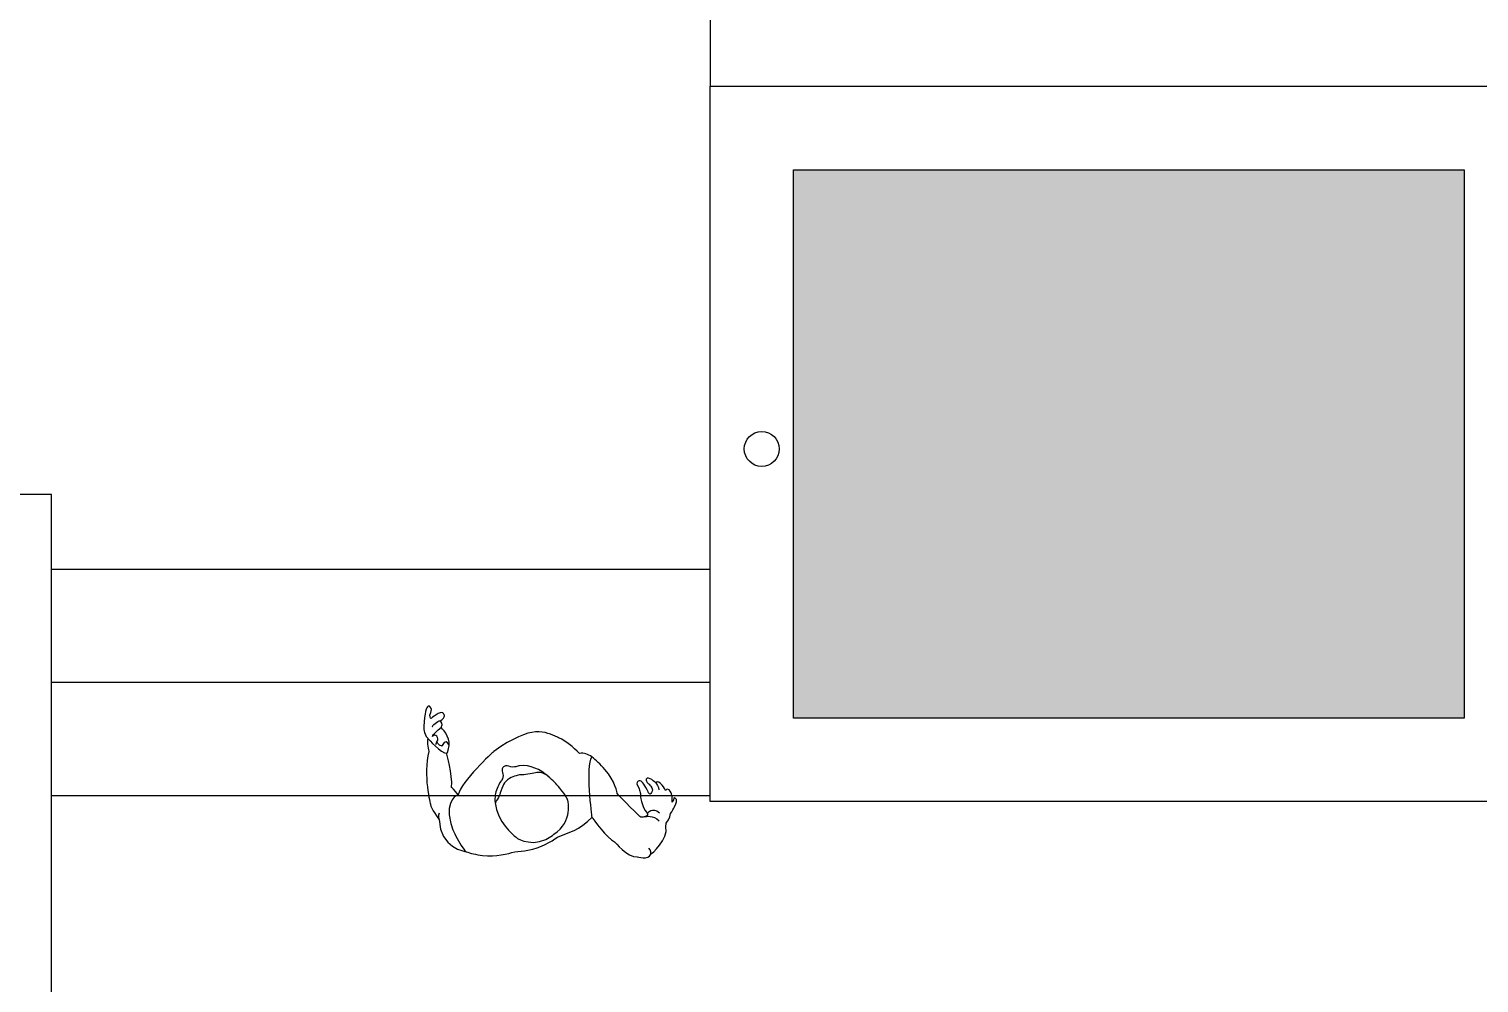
# Model space of a CAD drawing. Header units: millimetres. Extents: x 13722 to 114356, y -17117 to 61088.
# Drawn here: x 76499 to 81363, y 11624 to 14825 of the extents above; entities that cross this region are included whole.
import ezdxf

# ---------------------------------------------------------------- set-up
doc = ezdxf.new("R2010")
doc.units = ezdxf.units.MM
for name, color, linetype in [('01', 3, 'Continuous'), ('03', 8, 'Continuous'), ('03_lighting', 3, 'Continuous'), ('Toffu_Outline', 8, 'Continuous')]:
    doc.layers.add(name, color=color, linetype=linetype)

# ---------------------------------------------------------------- blocks, each defined once
blk = doc.blocks.new('2r2')
at = {"layer": 'Toffu_Outline'}
for points, knots in [([(97236.5, -9224), (97236.4, -9223.9), (97236.4, -9223.9), (97236.4, -9223.9), (97257, -9208.3), (97250.7, -9204.1), (97245, -9196.7), (97239.4, -9189.2), (97205.5, -9215.3), (97205.5, -9215.3), (97205.5, -9215.3), (97197.2, -9209.3), (97204.7, -9195.2), (97212.1, -9181.1), (97200.1, -9174.3), (97200.1, -9174.3), (97189.2, -9174), (97187.6, -9185.2), (97182.1, -9226.6), (97176.6, -9267.9), (97195.1, -9282.6), (97195.1, -9282.6), (97190.1, -9294.3), (97198.6, -9326.1), (97198.6, -9326.1), (97177.7, -9406.1), (97203.8, -9504.3), (97203.8, -9504.3), (97203.5, -9515.2), (97233.3, -9554.8), (97233.3, -9554.8), (97232.7, -9649.8), (97323, -9662.6), (97323, -9662.6)], [0, 0, 0, 0, 1, 1, 1, 2, 2, 2, 3, 3, 3, 4, 4, 4, 5, 5, 5, 6, 6, 6, 7, 7, 7, 8, 8, 8, 9, 9, 9, 10, 10, 10, 11, 11, 11, 11]), ([(97209.2, -9242.9), (97209.2, -9242.9), (97227.4, -9221.3), (97236.5, -9224), (97236.5, -9224), (97236.5, -9224), (97236.5, -9224)], [0, 0, 0, 0, 1, 1, 1, 2, 2, 2, 2]), ([(97266.5, -9306.2), (97271.5, -9277.6), (97239.4, -9245.5), (97239.4, -9245.5), (97239.4, -9245.5), (97239.4, -9245.5), (97239.4, -9245.5), (97248.1, -9233.9), (97237.7, -9225), (97236.5, -9224)], [0, 0, 0, 0, 1, 1, 1, 2, 2, 2, 3, 3, 3, 3]), ([(97195.2, -9282.7), (97195.2, -9282.7), (97240.8, -9335), (97257.8, -9332.1), (97257.8, -9332.1), (97257.8, -9332.1), (97257.9, -9332.1)], [0, 0, 0, 0, 1, 1, 1, 2, 2, 2, 2]), ([(97210.2, -9276.2), (97210.2, -9276.2), (97210.2, -9276.2), (97210.2, -9276.1), (97210.1, -9275.5), (97210.9, -9269.5), (97239.4, -9245.4)], [0, 0, 0, 0, 1, 1, 1, 2, 2, 2, 2]), ([(97227, -9290.6), (97227.8, -9288.7), (97228.9, -9287.1), (97228.6, -9283.7), (97228, -9277.3), (97222.7, -9271.1), (97218.3, -9271.1), (97217.6, -9271.1), (97216.9, -9271.2), (97216.6, -9271.3), (97211.3, -9273.5), (97210.3, -9275.8), (97210.2, -9276.1)], [0, 0, 0, 0, 1, 1, 1, 2, 2, 2, 3, 3, 3, 4, 4, 4, 4]), ([(97221.6, -9303.3), (97223.3, -9299.2), (97225.1, -9295.1), (97226.8, -9291), (97226.9, -9290.9), (97226.9, -9290.8), (97227, -9290.6)], [0, 0, 0, 0, 1, 1, 1, 2, 2, 2, 2]), ([(97266.5, -9306.3), (97266.5, -9306.3), (97266.5, -9306.3), (97266.5, -9306.2), (97266.1, -9305.1), (97258.6, -9286.4), (97249.9, -9296.4), (97240.9, -9306.7), (97243.5, -9308), (97243.5, -9308), (97243.5, -9308), (97239.8, -9307.8), (97235.8, -9306.1), (97234.9, -9305.8), (97227.6, -9302.1), (97226.4, -9295.4), (97226, -9293.5), (97226.3, -9292.2), (97226.8, -9291)], [0, 0, 0, 0, 1, 1, 1, 2, 2, 2, 3, 3, 3, 4, 4, 4, 5, 5, 5, 6, 6, 6, 6]), ([(97596.9, -9408.3), (97572.3, -9388.3), (97538.3, -9368.8), (97502.9, -9374.4), (97499.1, -9375), (97494.8, -9376), (97490, -9377.6), (97487.7, -9378.1), (97483.9, -9378.8), (97479.2, -9378.6), (97468.1, -9378.1), (97463.3, -9373.1), (97455.4, -9374.9), (97453.9, -9375.3), (97449.1, -9376.4), (97446.2, -9380.4), (97439.6, -9389.7), (97451.6, -9403.1), (97445.1, -9417.9), (97444, -9420.5), (97442.6, -9422.4), (97441.8, -9423.5), (97427.7, -9443.1), (97423.1, -9460.5), (97421.3, -9471.3), (97419.7, -9480.7), (97419.5, -9489.8), (97420.4, -9498.6)], [0, 0, 0, 0, 1, 1, 1, 2, 2, 2, 3, 3, 3, 4, 4, 4, 5, 5, 5, 6, 6, 6, 7, 7, 7, 8, 8, 8, 9, 9, 9, 9]), ([(97597.9, -9409.1), (97597.6, -9408.9), (97597.2, -9408.6), (97596.9, -9408.3), (97591.6, -9404.1), (97583.5, -9399.1), (97573.1, -9397.2), (97560.3, -9394.9), (97553.4, -9399), (97530.3, -9402.7), (97506.5, -9406.4), (97508.4, -9402.9), (97495.1, -9406.4), (97485, -9409.1), (97464.3, -9414.5), (97452.3, -9431.8), (97447.7, -9438.3), (97444.9, -9446), (97439.6, -9460), (97436.6, -9467.9), (97435.3, -9472.7), (97431.6, -9480.4), (97427.6, -9488.5), (97423.4, -9494.6), (97420.4, -9498.6), (97420.4, -9498.6), (97420.4, -9498.6), (97420.4, -9498.6)], [0, 0, 0, 0, 1, 1, 1, 2, 2, 2, 3, 3, 3, 4, 4, 4, 5, 5, 5, 6, 6, 6, 7, 7, 7, 8, 8, 8, 9, 9, 9, 9]), ([(97420.4, -9498.6), (97426.3, -9560.9), (97483.8, -9608.4), (97486.6, -9610.6), (97486.8, -9610.8), (97495.7, -9617.7), (97495.7, -9617.8), (97495.7, -9617.8), (97552.7, -9653.5), (97612.8, -9608.3), (97614.5, -9607.1), (97616.1, -9605.7), (97617.8, -9604.3), (97684.1, -9559.1), (97664.5, -9490.7), (97664.5, -9490.7), (97664.5, -9490.7), (97662.3, -9480.2), (97645.3, -9459.2), (97645.3, -9459.2), (97639.4, -9451.1), (97632.9, -9443.6), (97628.1, -9438.1), (97615.5, -9423.5), (97597.9, -9409.1)], [0, 0, 0, 0, 1, 1, 1, 2, 2, 2, 3, 3, 3, 4, 4, 4, 5, 5, 5, 6, 6, 6, 7, 7, 7, 8, 8, 8, 8]), ([(97959.3, -9431.5), (97959.3, -9431.5), (97959.4, -9431.6), (97959.5, -9431.8), (97961, -9433.5), (97969.5, -9444.7), (97969.8, -9454.7)], [0, 0, 0, 0, 1, 1, 1, 2, 2, 2, 2]), ([(97296.7, -9472), (97296.7, -9472), (97251, -9483.3), (97271.9, -9567.8), (97274.4, -9577.6), (97277.9, -9587.2), (97282.3, -9596.3), (97290, -9612.3), (97304.1, -9639.9), (97316.7, -9655.7), (97317.2, -9656.3), (97317.8, -9657), (97318.3, -9657.6), (97318.8, -9658.2), (97319.3, -9658.8), (97319.9, -9659.4), (97320.4, -9660), (97320.9, -9660.5), (97321.4, -9661.1), (97321.9, -9661.6), (97322.5, -9662.1), (97323, -9662.6)], [0, 0, 0, 0, 1, 1, 1, 2, 2, 2, 3, 3, 3, 4, 4, 4, 5, 5, 5, 6, 6, 6, 7, 7, 7, 7]), ([(97923.8, -9545.1), (97923.8, -9545.1), (97923.9, -9545.1), (97924.1, -9545), (97926.9, -9544.3), (97950.1, -9539.3), (97970.9, -9558.6)], [0, 0, 0, 0, 1, 1, 1, 2, 2, 2, 2]), ([(97486.8, -9662.6), (97499.9, -9662.3), (97514.7, -9661), (97530.6, -9657.7), (97575.1, -9648.8), (97608.6, -9629.3), (97629.7, -9614.1)], [0, 0, 0, 0, 1, 1, 1, 2, 2, 2, 2]), ([(97321.4, -9661.1), (97320.9, -9660.6), (97320.4, -9660), (97319.9, -9659.4), (97319.4, -9658.8), (97318.8, -9658.2), (97318.3, -9657.6)], [0, 0, 0, 0, 1, 1, 1, 2, 2, 2, 2])]:
    blk.add_open_spline(points, degree=3, knots=knots, dxfattribs=at)
for points in [[(97629.4, -9278.7), (97589.2, -9260.9), (97546.4, -9232.6), (97416.7, -9326.3)], [(97636.4, -9281.6), (97634, -9280.7), (97631.7, -9279.7), (97629.4, -9278.7)], [(97703.8, -9332.7), (97682.7, -9312), (97657, -9289.9), (97636.4, -9281.6)], [(97257.8, -9332), (97257.8, -9332), (97261.7, -9333.4), (97266.5, -9306.3)], [(97257.8, -9332.1), (97257.8, -9332), (97257.8, -9332), (97257.8, -9332)], [(97274.6, -9446.7), (97278.1, -9400.9), (97258.5, -9334.6), (97257.8, -9332.1)], [(97414.3, -9328.1), (97414.3, -9328.1), (97305.8, -9427), (97296.7, -9472)], [(97416.7, -9326.3), (97415.9, -9326.9), (97415.1, -9327.5), (97414.3, -9328.1)], [(97745.1, -9344.7), (97732, -9335.5), (97718.8, -9330.8), (97703.8, -9332.7)], [(97745.8, -9546.3), (97745.8, -9546.3), (97723.9, -9374.2), (97745.1, -9344.7)], [(97788.9, -9386.6), (97773.1, -9369.3), (97759.2, -9354.4), (97745.1, -9344.7)], [(97830.2, -9467.3), (97830.2, -9467.3), (97823.9, -9425), (97788.9, -9386.6)], [(97896.6, -9430.5), (97894, -9436), (97900.9, -9441.9), (97906.4, -9459.8)], [(97906.9, -9425.2), (97902.8, -9424.7), (97898.1, -9427.2), (97896.6, -9430.5)], [(97934.1, -9462), (97923.4, -9441.2), (97915.6, -9426.1), (97906.9, -9425.2)], [(97959.5, -9431.8), (97959.5, -9431.8), (97934.6, -9406.4), (97927.4, -9419.4)], [(97927.4, -9419.4), (97927.4, -9421.1), (97927.6, -9423.6), (97928.7, -9426.4)], [(97928.7, -9426.4), (97930.8, -9431.7), (97934.7, -9434.6), (97936.9, -9436.5)], [(97936.9, -9436.5), (97940.6, -9439.6), (97945.3, -9445), (97949.1, -9454.5)], [(97992.3, -9457), (97992.3, -9457), (97971.9, -9417.1), (97959.5, -9431.8)], [(97296.7, -9472), (97284.4, -9453.7), (97274.6, -9446.7), (97274.6, -9446.7)], [(97909.5, -9546.9), (97909.5, -9546.9), (97841.6, -9482.5), (97830.2, -9467.3)], [(97906.4, -9459.8), (97907.3, -9462.9), (97908.3, -9464.5), (97908.3, -9466.9)], [(97908.3, -9466.9), (97908.1, -9477.2), (97909.8, -9507.6), (97931.7, -9534.5)], [(97940.6, -9469.4), (97937.9, -9469.4), (97935.8, -9465.3), (97934.1, -9462)], [(97949.1, -9454.5), (97947.5, -9460.2), (97944.6, -9469.3), (97940.6, -9469.4)], [(97998.9, -9452.3), (97996.2, -9452.4), (97993.9, -9454.7), (97992.3, -9457)], [(98012, -9468.9), (98011.4, -9467.3), (98006.2, -9452.1), (97998.9, -9452.3)], [(98015.1, -9496.5), (98013.6, -9496.3), (98016.8, -9483.3), (98012, -9468.9)], [(98021.1, -9481.3), (98019.8, -9481.8), (98020.1, -9483.9), (98018.9, -9488.4)], [(98028.7, -9487.3), (98026.9, -9483.6), (98023, -9480.5), (98021.1, -9481.3)], [(97233.3, -9554.8), (97233.3, -9554.8), (97229.1, -9539), (97233.7, -9532.3)], [(97931.7, -9534.5), (97931.7, -9534.5), (97934.4, -9541.6), (97924.1, -9545)], [(97931.7, -9534.5), (97931.7, -9534.5), (97947.3, -9509), (97971.8, -9532)], [(98009.5, -9534.8), (98015.3, -9526), (98019.5, -9518.2), (98022.5, -9512.1)], [(98018.9, -9488.4), (98018, -9491.4), (98016.1, -9496.6), (98015.1, -9496.5)], [(98022.5, -9512.1), (98030.7, -9495.8), (98030.4, -9490.8), (98028.7, -9487.3)], [(97629.7, -9614.1), (97666.9, -9597.9), (97703.2, -9592), (97745.8, -9546.3)], [(97745.8, -9546.3), (97748.8, -9550.7), (97796.2, -9619.4), (97821.2, -9629.4)], [(97923.8, -9545.1), (97920.5, -9546.2), (97915.9, -9546.9), (97909.5, -9546.9)], [(97943, -9671.4), (97943, -9671.4), (98005.2, -9619.3), (97993.2, -9579.4)], [(97993.2, -9579.4), (97993.2, -9579.4), (97994.6, -9567.2), (97994.6, -9567.2)], [(97994.6, -9567.2), (97994.6, -9567.2), (98009.7, -9548.4), (98009.5, -9534.8)], [(97821.2, -9629.4), (97821.2, -9629.4), (97864.5, -9682.7), (97897, -9679.5)], [(97316.7, -9655.7), (97318.8, -9658), (97320.9, -9660.4), (97323, -9662.6)], [(97323, -9662.6), (97338, -9667.7), (97356.6, -9672.5), (97378.2, -9674.8)], [(97378.2, -9674.8), (97424.7, -9679.7), (97463, -9670.6), (97486.8, -9662.6)], [(97897, -9679.5), (97897, -9679.5), (97935.1, -9692.2), (97943, -9671.4)], [(97943, -9671.4), (97943, -9671.4), (97944.7, -9656.7), (97936.7, -9650.4)]]:
    blk.add_open_spline(points, degree=3, dxfattribs=at)
blk = doc.blocks.new('lighting')
at = {"layer": '03_lighting'}
h = blk.add_hatch(dxfattribs=at)
h.set_pattern_fill('AR-CONC', color=256, scale=50)
h.paths.add_polyline_path([(93337, -567.7, 1), (93454.1, -567.7, 1)])
blk.add_circle((93395.5, -567.7), 58.6, dxfattribs=at)

msp = doc.modelspace()

# ---------------------------------------------------------------- hatches: boundary and pattern name
at = {"layer": '01', "lineweight": -2, "true_color": 0x999b37}
h = msp.add_hatch(dxfattribs=at)
h.set_pattern_fill('AR-SAND', color=55, scale=5)
h.set_pattern_definition([(37.5, (-19358.14, 21727.48), (-8.00016, 244.7066), [0, -193.04, 0, -215.9, 0, -206.375]), (7.5, (-19358.14, 21727.48), (224.7616, 358.4126), [0, -104.14, 0, -173.99, 0, -66.675]), (327.5, (-19514.35, 21727.48), (395.4962, 0.7186), [0, -63.5, 0, -228.6, 0, -298.45]), (317.5, (-19514.35, 21727.48), (381.7782, 111.4647), [0, -31.75, 0, -149.86, 0, -171.45])])
h.paths.add_polyline_path([(70453.8, 12983.3), (70453.8, 10764.6), (72599.6, 10043.3), (76293.8, 10043.3), (76293.8, 12983.3)], flags=17)
h.paths.add_polyline_path([(70453.8, 22943.3), (70453.8, 20883.3), (72903.8, 20883.3), (72903.8, 22943.3)], flags=17)
h.paths.add_polyline_path([(79063.8, 14353.3), (79063.8, 12513.3), (81313.8, 12513.3), (81313.8, 14353.3)], flags=17)
h.paths.add_polyline_path([(66994.8, 20603.3, 0.409585), (64324.8, 23223.3), (62204.1, 23223.3), (62204.1, 7963.3), (62204.1, 6963.3), (83214.7, 6963.3), (83214.7, 23223.3), (77183.8, 23223.3), (77183.8, 20603.3), (78783.8, 20603.3), (78783.8, 19033.3), (81593.8, 19033.3), (81593.8, 14633.3), (81593.8, 12233.3), (81593.8, 7963.3), (72553.8, 7963.3), (64324.8, 10463.3), (64324.8, 13163.3), (64324.8, 15543.3), (66994.8, 15543.3)])

# ---------------------------------------------------------------- linework, layer by layer
at = {"layer": '01'}
for points in [[(81593.8, 14633.3), (81593.8, 12233.3), (78783.8, 12233.3), (78783.8, 14633.3)], [(81313.8, 14353.3), (81313.8, 12513.3), (79063.8, 12513.3), (79063.8, 14353.3)], [(76573.8, 9763.3), (76573.8, 13263.3), (70173.8, 13263.3), (70173.8, 10563.3), (72553.8, 9763.3)]]:
    msp.add_lwpolyline(points, close=True, dxfattribs=at)
at = {"layer": '03'}
for p, q in [((78783.8, 19033.3), (78783.8, 14633.3)), ((76573.8, 13013.3), (78783.8, 13013.3)), ((76573.8, 12633.3), (78783.8, 12633.3)), ((76573.8, 12253.3), (78783.8, 12253.3))]:
    msp.add_line(p, q, dxfattribs=at)

# ---------------------------------------------------------------- block references
msp.add_blockref('2r2', (-19358.1, 21727.5), dxfattribs=at)
at = {"layer": '03_lighting'}
msp.add_blockref('lighting', (-14438.4, 13984), dxfattribs=at)

doc.saveas('drawing.dxf')
